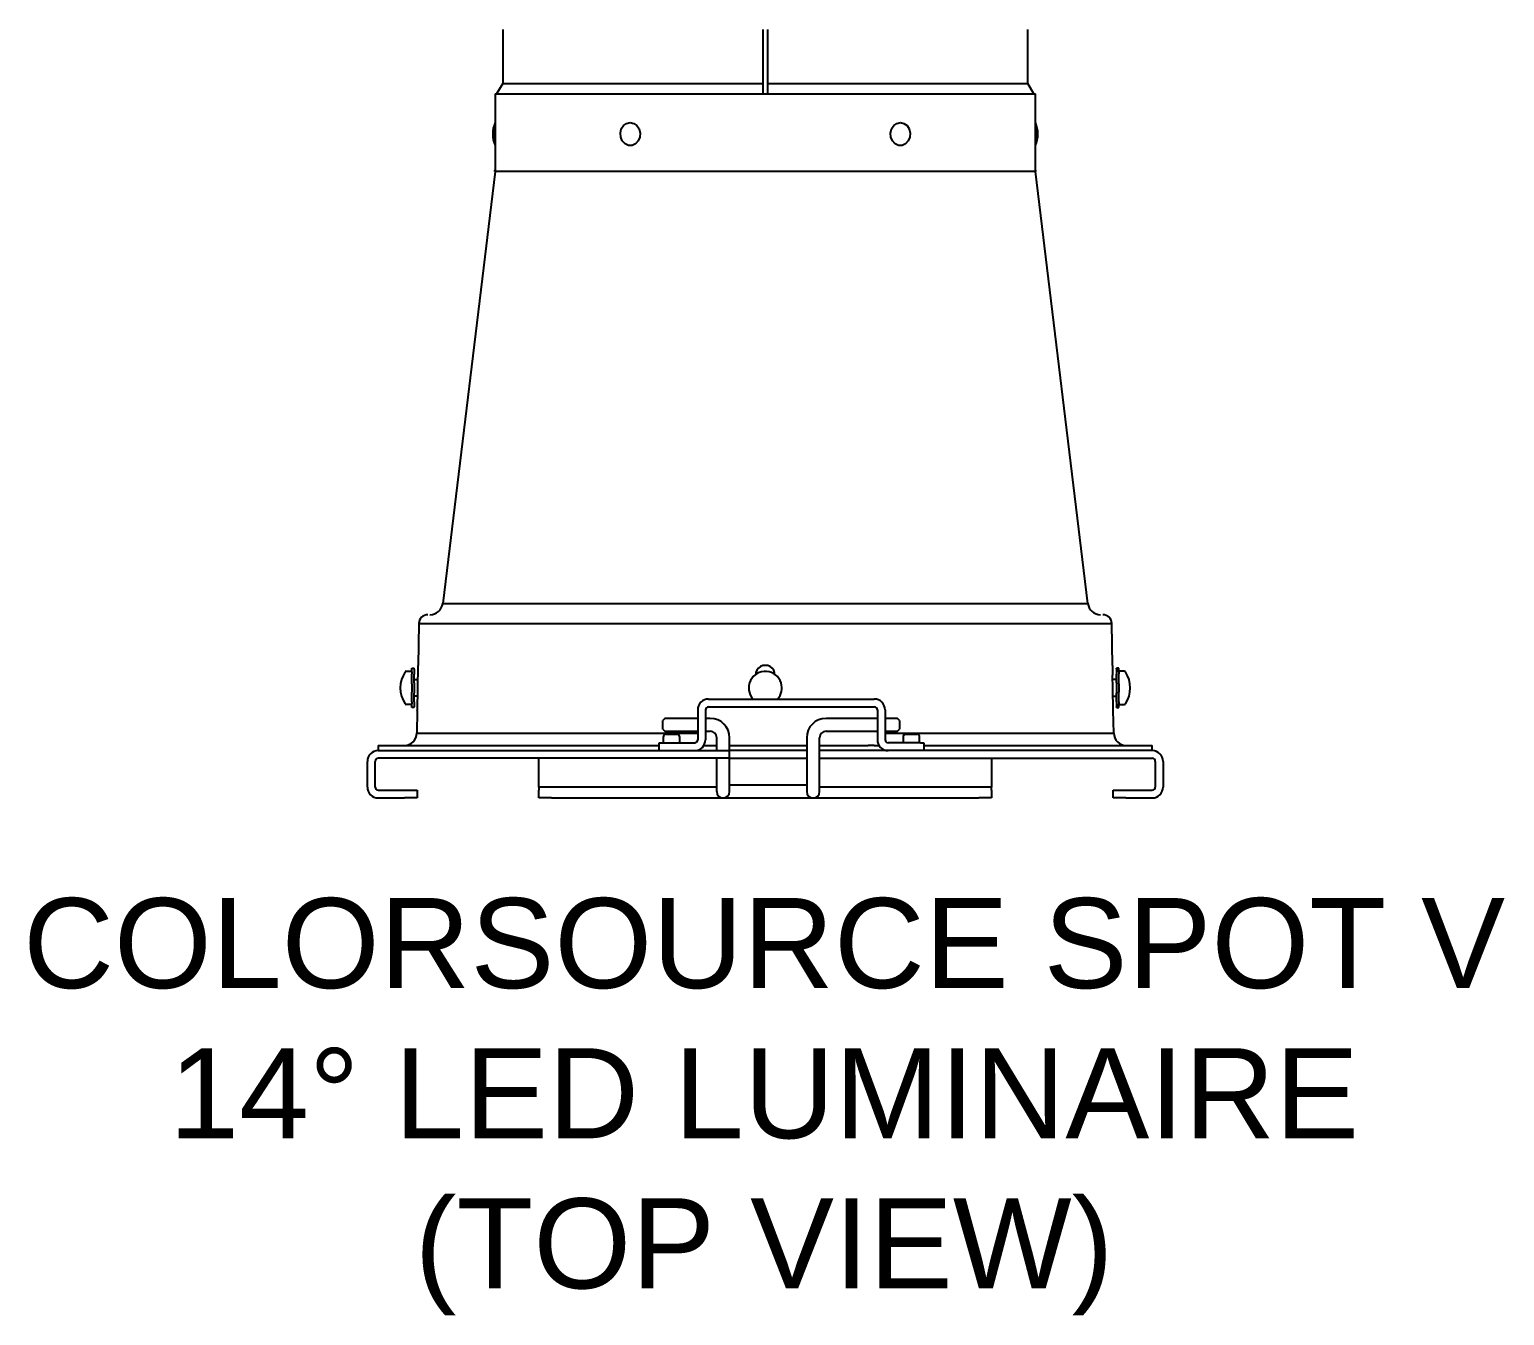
# Model space of a CAD drawing. Extents: x 5 to 346, y -5 to 215.
# Drawn here: x 166.74 to 181.07, y 23 to 35.5 of the extents above; entities that cross this region are included whole.
import ezdxf

# ---------------------------------------------------------------- set-up
doc = ezdxf.new("R2010")
doc.units = 0
doc.header["$LTSCALE"] = 0.5
doc.header["$MEASUREMENT"] = 0
doc.layers.get('0').update_dxf_attribs({"linetype": 'CONTINUOUS'})
doc.layers.add('RISER', color=7, linetype='CONTINUOUS')
doc.styles.add('ARIAL', font='arial.ttf')

# ---------------------------------------------------------------- blocks, each defined once
blk = doc.blocks.new('*U63')
at = {"layer": 'RISER'}
for p, q in [((-2.55, -10.61), (-2.55, -11.136)), ((-0.02, -11.136), (-0.02, -10.61)), ((0.02, -10.61), (0.02, -11.136)), ((2.55, -11.136), (2.55, -10.61)), ((-2.55, -11.136), (-2.61, -11.236)), ((-2.55, -11.136), (-0.02, -11.136)), ((0.02, -11.136), (2.55, -11.136)), ((2.61, -11.236), (2.55, -11.136)), ((-2.626, -11.236), (-2.626, -11.515)), ((-2.626, -11.236), (2.625, -11.236)), ((2.625, -11.515), (2.625, -11.236)), ((-2.626, -11.515), (-2.626, -11.737)), ((2.625, -11.737), (2.625, -11.515)), ((-2.626, -11.737), (-2.626, -11.976)), ((2.625, -11.976), (2.625, -11.737)), ((-2.626, -11.991), (-3.134, -16.186)), ((2.626, -11.991), (-2.626, -11.991)), ((3.134, -16.186), (2.626, -11.991)), ((-3.134, -16.186), (3.134, -16.186)), ((-3.366, -16.383), (-3.373, -16.789)), ((-3.366, -16.383), (3.366, -16.383)), ((3.373, -16.789), (3.366, -16.383)), ((-3.488, -16.846), (-3.435, -16.846)), ((-3.435, -16.817), (-3.412, -16.817)), ((-3.435, -16.824), (-3.435, -16.817)), ((-3.435, -16.852), (-3.435, -16.824)), ((-3.435, -16.852), (-3.435, -16.872)), ((-3.435, -16.959), (-3.435, -16.873)), ((-3.412, -16.824), (-3.412, -16.817)), ((-3.412, -16.824), (-3.412, -16.865)), ((-3.412, -16.865), (-3.412, -16.873)), ((-3.412, -16.959), (-3.412, -16.873)), ((3.435, -16.817), (3.412, -16.817)), ((3.412, -16.824), (3.412, -16.817)), ((3.412, -16.824), (3.412, -16.865)), ((3.412, -16.865), (3.412, -16.873)), ((3.412, -16.959), (3.412, -16.873)), ((3.435, -16.824), (3.435, -16.817)), ((3.435, -16.852), (3.435, -16.824)), ((3.488, -16.846), (3.435, -16.846)), ((3.435, -16.852), (3.435, -16.872)), ((3.435, -16.959), (3.435, -16.873)), ((-3.435, -16.967), (-3.435, -16.959)), ((-3.435, -16.967), (-3.435, -17.05)), ((-3.435, -17.058), (-3.435, -17.05)), ((-3.412, -16.925), (-3.374, -16.925)), ((-3.412, -16.959), (-3.412, -16.97)), ((-3.412, -16.97), (-3.412, -17.046)), ((-3.412, -17.046), (-3.412, -17.058)), ((3.412, -16.925), (3.374, -16.925)), ((3.412, -16.959), (3.412, -16.97)), ((3.412, -16.97), (3.412, -17.046)), ((3.412, -17.046), (3.412, -17.058)), ((3.435, -16.967), (3.435, -16.959)), ((3.435, -16.967), (3.435, -17.05)), ((3.435, -17.058), (3.435, -17.05)), ((-3.435, -17.168), (-3.488, -17.168)), ((-3.435, -17.143), (-3.435, -17.058)), ((-3.435, -17.141), (-3.435, -17.163)), ((-3.435, -17.192), (-3.435, -17.163)), ((-3.435, -17.198), (-3.435, -17.192)), ((-3.412, -17.143), (-3.412, -17.058)), ((-3.377, -17.089), (-3.412, -17.089)), ((-3.412, -17.143), (-3.412, -17.15)), ((-3.412, -17.15), (-3.412, -17.192)), ((-3.412, -17.198), (-3.412, -17.192)), ((-0.551, -17.116), (1.059, -17.116)), ((-0.551, -17.191), (1.059, -17.191)), ((3.377, -17.089), (3.412, -17.089)), ((3.412, -17.143), (3.412, -17.058)), ((3.412, -17.143), (3.412, -17.15)), ((3.412, -17.15), (3.412, -17.192)), ((3.412, -17.198), (3.412, -17.192)), ((3.435, -17.143), (3.435, -17.058)), ((3.435, -17.141), (3.435, -17.163)), ((3.435, -17.192), (3.435, -17.163)), ((3.435, -17.168), (3.488, -17.168)), ((3.435, -17.198), (3.435, -17.192)), ((-3.412, -17.198), (-3.435, -17.198)), ((-3.381, -17.226), (-3.385, -17.446)), ((-0.975, -17.304), (-0.995, -17.324)), ((-0.995, -17.366), (-0.995, -17.324)), ((-0.656, -17.304), (-0.975, -17.304)), ((-0.656, -17.221), (-0.656, -17.511)), ((-0.581, -17.221), (-0.581, -17.511)), ((-0.535, -17.304), (-0.581, -17.304)), ((1.089, -17.304), (0.59, -17.304)), ((1.089, -17.221), (1.089, -17.511)), ((1.164, -17.221), (1.164, -17.511)), ((1.285, -17.304), (1.164, -17.304)), ((1.305, -17.324), (1.285, -17.304)), ((1.305, -17.324), (1.305, -17.366)), ((3.385, -17.446), (3.381, -17.226)), ((3.412, -17.198), (3.435, -17.198)), ((-3.385, -17.446), (-0.656, -17.446)), ((-0.995, -17.409), (-0.995, -17.366)), ((-0.995, -17.409), (-0.975, -17.429)), ((-0.975, -17.429), (-0.656, -17.429)), ((-0.966, -17.457), (-0.856, -17.457)), ((-0.581, -17.429), (-0.535, -17.429)), ((0.59, -17.429), (1.089, -17.429)), ((1.164, -17.429), (1.285, -17.429)), ((1.164, -17.446), (3.385, -17.446)), ((1.285, -17.429), (1.305, -17.409)), ((1.305, -17.366), (1.305, -17.409)), ((1.364, -17.457), (1.474, -17.457)), ((-3.76, -17.568), (-3.76, -17.616)), ((-3.76, -17.568), (-1.031, -17.568)), ((-3.76, -17.616), (-0.351, -17.616)), ((-1.031, -17.616), (-1.031, -17.541)), ((-1.031, -17.541), (-1.001, -17.541)), ((-1.001, -17.541), (-0.686, -17.541)), ((-0.991, -17.486), (-0.991, -17.541)), ((-0.831, -17.541), (-0.831, -17.486)), ((-0.598, -17.568), (-0.473, -17.568)), ((-0.473, -17.491), (-0.473, -17.616)), ((-0.348, -17.889), (-0.348, -17.491)), ((-0.348, -17.568), (0.402, -17.568)), ((0.402, -17.616), (-0.348, -17.616)), ((0.402, -17.491), (0.402, -17.889)), ((0.527, -17.889), (0.527, -17.491)), ((0.527, -17.568), (0.998, -17.568)), ((3.76, -17.616), (0.527, -17.616)), ((1.059, -17.568), (0.998, -17.568)), ((1.059, -17.568), (1.106, -17.568)), ((1.509, -17.541), (1.194, -17.541)), ((1.339, -17.486), (1.339, -17.541)), ((1.499, -17.541), (1.499, -17.486)), ((1.509, -17.541), (1.539, -17.541)), ((1.539, -17.541), (1.539, -17.616)), ((1.539, -17.568), (3.76, -17.568)), ((3.759, -17.616), (3.76, -17.616)), ((3.76, -17.616), (3.76, -17.568)), ((-3.866, -17.971), (-3.866, -17.721)), ((-3.791, -17.971), (-3.791, -17.721)), ((-0.351, -17.691), (-3.761, -17.691)), ((-2.201, -17.971), (-2.201, -17.691)), ((-0.473, -17.691), (-0.473, -17.889)), ((-0.348, -17.691), (0.402, -17.691)), ((0.527, -17.691), (3.759, -17.691)), ((2.199, -17.691), (2.199, -17.971)), ((3.789, -17.721), (3.789, -17.971)), ((3.864, -17.721), (3.864, -17.971)), ((-0.473, -17.889), (-0.473, -18.014)), ((-0.348, -18.014), (-0.348, -17.889)), ((0.402, -17.889), (0.402, -18.014)), ((0.527, -18.014), (0.527, -17.889)), ((-3.761, -18.001), (-3.506, -18.001)), ((-3.506, -18.001), (-3.381, -18.001)), ((-3.381, -18.001), (-3.381, -18.076)), ((-2.201, -17.971), (-2.201, -18.001)), ((-0.473, -17.971), (-2.201, -17.971)), ((-2.201, -18.076), (-2.201, -18.001)), ((-0.285, -17.951), (-0.348, -17.951)), ((0.34, -17.951), (-0.285, -17.951)), ((0.402, -17.951), (0.34, -17.951)), ((2.199, -17.971), (0.527, -17.971)), ((2.199, -18.001), (2.199, -17.971)), ((2.199, -18.001), (2.199, -18.076)), ((3.379, -18.076), (3.379, -18.001)), ((3.379, -18.001), (3.504, -18.001)), ((3.504, -18.001), (3.759, -18.001)), ((-3.761, -18.076), (-3.506, -18.076)), ((-3.381, -18.076), (-3.506, -18.076)), ((-2.076, -18.076), (-2.201, -18.076)), ((-2.076, -18.076), (-1.482, -18.076)), ((-1.482, -18.076), (-0.414, -18.076)), ((-0.41, -18.076), (-0.285, -18.076)), ((-0.285, -18.076), (0.34, -18.076)), ((0.34, -18.076), (0.465, -18.076)), ((0.468, -18.076), (1.479, -18.076)), ((1.479, -18.076), (2.074, -18.076)), ((2.199, -18.076), (2.074, -18.076)), ((3.504, -18.076), (3.379, -18.076)), ((3.504, -18.076), (3.759, -18.076))]:
    blk.add_line(p, q, dxfattribs=at)
at = {"layer": 'RISER', "flags": 128}
for points in [[(-1.313, -11.515), (-1.278, -11.523), (-1.248, -11.544), (-1.227, -11.577), (-1.217, -11.616), (-1.22, -11.657), (-1.236, -11.693), (-1.262, -11.721), (-1.295, -11.736), (-1.33, -11.736), (-1.363, -11.721), (-1.389, -11.693), (-1.405, -11.657), (-1.408, -11.616), (-1.399, -11.577), (-1.378, -11.544), (-1.347, -11.523), (-1.313, -11.515)], [(1.313, -11.515), (1.347, -11.523), (1.378, -11.544), (1.399, -11.577), (1.408, -11.616), (1.405, -11.657), (1.389, -11.693), (1.363, -11.721), (1.33, -11.736), (1.295, -11.736), (1.262, -11.721), (1.236, -11.693), (1.22, -11.657), (1.217, -11.616), (1.227, -11.577), (1.248, -11.544), (1.278, -11.523), (1.313, -11.515)]]:
    blk.add_lwpolyline(points, dxfattribs=at)
at = {"layer": 'RISER'}
for centre, radius, start, end in [((-2.368, -11.626), 0.28, 156.6412, 203.3588), ((5.249, -11.611), 2.624, 178.3143, 181.7065), ((2.368, -11.626), 0.28, 336.6412, 23.3588), ((-2.751, -11.976), 0.125, 353.1027, 0), ((2.75, -11.976), 0.125, 180, 186.8973), ((-3.258, -16.171), 0.125, 270, 353.1027), ((3.258, -16.171), 0.125, 186.8973, 270), ((-3.278, -16.384), 0.088, 90, 179), ((3.278, -16.384), 0.088, 1, 90), ((-3.265, -17.007), 0.281, 146.5262, 213.4738), ((-3.488, -16.861), 0.015, 90, 143.8332), ((-6.736, -16.823), 3.363, 358.9972, 0.5792), ((0, -17.007), 0.161, 17.4364, 222.3698), ((0, -16.882), 0.094, 359.9987, 180.0013), ((6.736, -16.823), 3.363, 179.4208, 181.0028), ((3.488, -16.861), 0.015, 36.1668, 90), ((3.265, -17.007), 0.281, 326.5262, 33.4738), ((0, -17.007), 0.161, 317.6302, 17.4364), ((-3.488, -17.153), 0.015, 216.1668, 270), ((-0.551, -17.221), 0.105, 90, 180), ((-0.551, -17.221), 0.03, 90, 180), ((1.059, -17.221), 0.105, 0, 90), ((1.059, -17.221), 0.03, 0, 90), ((3.488, -17.153), 0.015, 270, 323.8332), ((-0.535, -17.491), 0.188, 0, 90), ((0.59, -17.491), 0.188, 90, 180), ((-3.51, -17.443), 0.125, 270, 359), ((-0.961, -17.486), 0.03, 99.5941, 180), ((-0.861, -17.486), 0.03, 0, 80.4059), ((-0.535, -17.491), 0.0625, 0, 90), ((0.59, -17.491), 0.0625, 90, 180), ((1.369, -17.486), 0.03, 99.5941, 180), ((1.469, -17.486), 0.03, 0, 80.4059), ((3.51, -17.443), 0.125, 181, 270), ((-3.761, -17.721), 0.105, 90, 180), ((-0.686, -17.511), 0.105, 270, 0), ((-0.686, -17.511), 0.03, 270, 0), ((1.194, -17.511), 0.105, 180, 270), ((1.194, -17.511), 0.03, 180, 270), ((3.759, -17.721), 0.105, 0, 90), ((-3.761, -17.721), 0.03, 90, 180), ((3.759, -17.721), 0.03, 0, 90), ((-3.761, -17.971), 0.105, 180, 270), ((-3.761, -17.971), 0.03, 180, 270), ((-0.41, -18.014), 0.0625, 180, 270), ((-0.41, -18.014), 0.0625, 270, 0), ((0.465, -18.014), 0.0625, 180, 270), ((0.465, -18.014), 0.0625, 270, 0), ((3.759, -17.971), 0.03, 270, 0), ((3.759, -17.971), 0.105, 270, 0)]:
    blk.add_arc(centre, radius, start, end, dxfattribs=at)
for points, knots in [([(-0.02, -11.236), (-0.02, -11.215), (-0.02, -11.182), (-0.02, -11.148), (-0.02, -11.136)], [0, 0, 0, 0, 0.64077, 1, 1, 1, 1]), ([(0.02, -11.136), (0.02, -11.141), (0.02, -11.175), (0.02, -11.208), (0.02, -11.236)], [0, 0, 0, 0, 0.150403, 1, 1, 1, 1]), ([(-2.626, -11.69), (-2.625, -11.689), (-2.625, -11.687), (-2.625, -11.673), (-2.625, -11.654), (-2.624, -11.629), (-2.624, -11.602), (-2.625, -11.577), (-2.625, -11.555), (-2.625, -11.54), (-2.626, -11.533), (-2.625, -11.534), (-2.625, -11.534)], [0, 0, 0, 0, 0.107338, 0.214675, 0.32204, 0.429427, 0.536782, 0.6441, 0.751439, 0.858817, 0.966197, 1, 1, 1, 1]), ([(-3.378, -17.132), (-3.376, -17.057), (-3.375, -16.973), (-3.374, -16.89), (-3.373, -16.882)], [0, 0, 0, 0, 0.9055, 1, 1, 1, 1]), ([(3.378, -17.132), (3.376, -17.057), (3.375, -16.973), (3.374, -16.89), (3.373, -16.882)], [0, 0, 0, 0, 0.9055, 1, 1, 1, 1]), ([(-3.381, -17.226), (-3.381, -17.226), (-3.381, -17.227), (-3.38, -17.221), (-3.38, -17.205), (-3.379, -17.181), (-3.378, -17.155), (-3.378, -17.138), (-3.378, -17.132)], [0, 0, 0, 0, 0.016451, 0.231011, 0.445574, 0.660213, 0.874874, 1, 1, 1, 1]), ([(3.381, -17.226), (3.381, -17.226), (3.381, -17.227), (3.38, -17.221), (3.38, -17.205), (3.379, -17.181), (3.378, -17.155), (3.378, -17.138), (3.378, -17.132)], [0, 0, 0, 0, 0.016451, 0.231011, 0.445574, 0.660213, 0.874874, 1, 1, 1, 1])]:
    blk.add_open_spline(points, degree=3, knots=knots, dxfattribs=at)
at = {"layer": 'RISER', "color": 1, "insert": (-0.012, -19.049), "char_height": 0.875, "width": 20.15864, "attachment_point": 2, "style": 'ARIAL'}
blk.add_mtext('COLORSOURCE SPOT V\\P14%%D LED LUMINAIRE\\P(TOP VIEW)', dxfattribs=at)

msp = doc.modelspace()

# ---------------------------------------------------------------- block references
msp.add_blockref('*U63', (173.889, 46.108))

doc.saveas('drawing.dxf')
